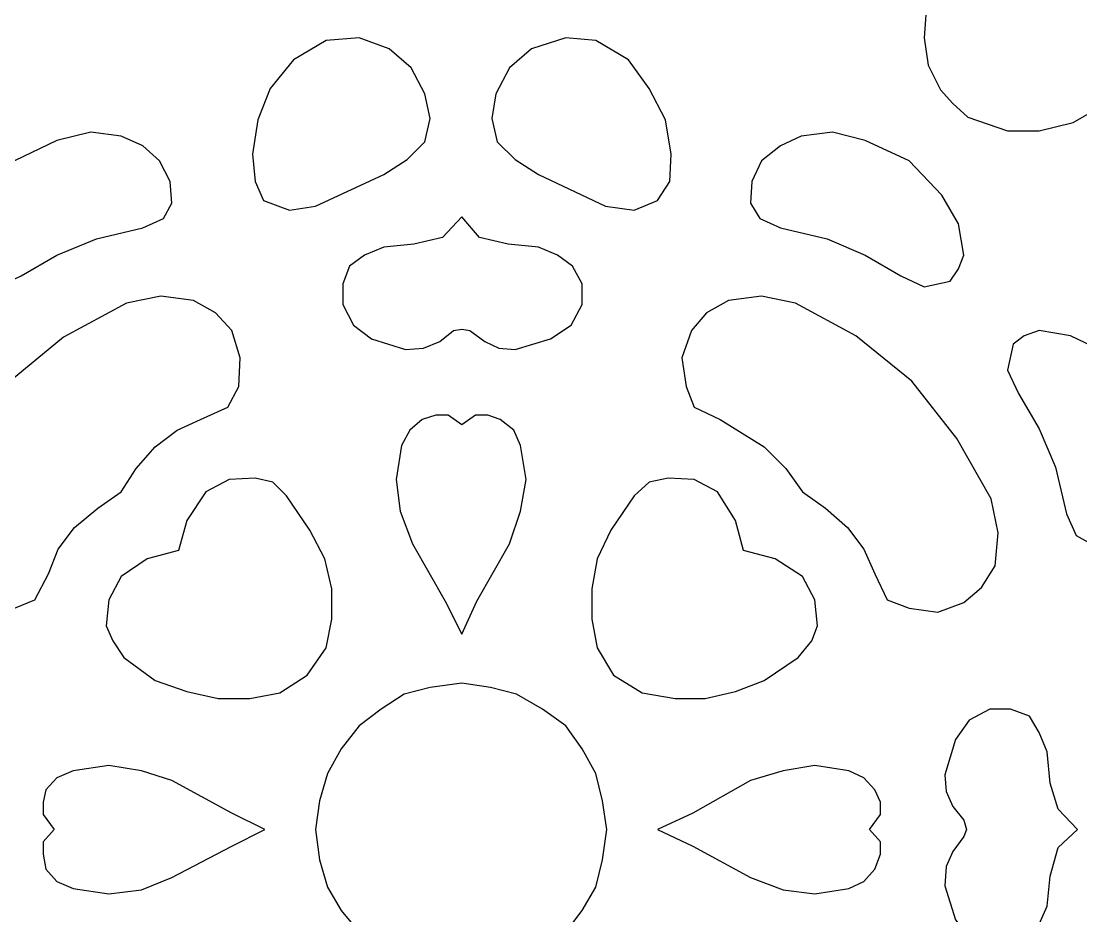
# Model space of a CAD drawing. Header units: centimetres. Extents: x -7.3 to 5.6, y -12.5 to 13.9.
# Drawn here: x -2.605 to 1.718, y 7.068 to 10.719 of the extents above; entities that cross this region are included whole.
import ezdxf

# ---------------------------------------------------------------- set-up
doc = ezdxf.new("R2010")
doc.units = ezdxf.units.CM
doc.header["$MEASUREMENT"] = 0
doc.layers.add('layer 1', color=7, linetype='Continuous')

msp = doc.modelspace()

# ---------------------------------------------------------------- linework, layer by layer
at = {"layer": 'layer 1', "color": 242}
for points, knots in [([(-7.26074, 13.85527), (-7.26074, 13.85527), (5.63915, 13.85527), (5.63915, 13.85527), (5.63915, 13.85527), (5.63915, 13.85527), (5.63915, 0.97213), (5.63915, 0.97213), (5.63915, 0.97213), (5.63915, 0.97213), (-7.26074, 0.97213), (-7.26074, 0.97213), (-7.26074, 0.97213), (-7.26074, 0.97213), (-7.26074, 13.85527), (-7.26074, 13.85527)], [0, 0, 0, 0, 0.2, 0.2, 0.2, 0.2, 0.4, 0.4, 0.4, 0.4, 0.6, 0.6, 0.6, 0.6, 1, 1, 1, 1]), ([(1.09544, 10.88009), (1.09544, 10.88009), (1.15126, 11.02522), (1.15126, 11.02522), (1.15126, 11.02522), (1.15126, 11.02522), (1.25173, 11.14802), (1.25173, 11.14802), (1.25173, 11.14802), (1.25173, 11.14802), (1.37454, 11.25408), (1.37454, 11.25408), (1.37454, 11.25408), (1.37454, 11.25408), (1.51967, 11.30432), (1.51967, 11.30432), (1.51967, 11.30432), (1.51967, 11.30432), (1.74853, 11.32665), (1.74853, 11.32665), (1.74853, 11.32665), (1.74853, 11.32665), (1.86017, 11.30432), (1.86017, 11.30432), (1.86017, 11.30432), (1.86017, 11.30432), (1.96064, 11.25966), (1.96064, 11.25966), (1.96064, 11.25966), (1.96064, 11.25966), (2.01646, 11.20943), (2.01646, 11.20943), (2.01646, 11.20943), (2.01646, 11.20943), (2.07228, 11.14244), (2.07228, 11.14244), (2.07228, 11.14244), (2.07228, 11.14244), (2.1281, 10.99173), (2.1281, 10.99173), (2.1281, 10.99173), (2.1281, 10.99173), (2.1281, 10.85218), (2.1281, 10.85218), (2.1281, 10.85218), (2.1281, 10.85218), (2.09461, 10.71263), (2.09461, 10.71263), (2.09461, 10.71263), (2.09461, 10.71263), (2.02762, 10.58425), (2.02762, 10.58425), (2.02762, 10.58425), (2.02762, 10.58425), (1.93831, 10.46144), (1.93831, 10.46144), (1.93831, 10.46144), (1.93831, 10.46144), (1.82109, 10.3833), (1.82109, 10.3833), (1.82109, 10.3833), (1.82109, 10.3833), (1.68713, 10.30515), (1.68713, 10.30515), (1.68713, 10.30515), (1.68713, 10.30515), (1.54758, 10.27166), (1.54758, 10.27166), (1.54758, 10.27166), (1.54758, 10.27166), (1.41919, 10.27166), (1.41919, 10.27166), (1.41919, 10.27166), (1.41919, 10.27166), (1.25732, 10.32748), (1.25732, 10.32748), (1.25732, 10.32748), (1.25732, 10.32748), (1.19591, 10.3833), (1.19591, 10.3833), (1.19591, 10.3833), (1.19591, 10.3833), (1.14568, 10.43912), (1.14568, 10.43912), (1.14568, 10.43912), (1.14568, 10.43912), (1.09544, 10.53959), (1.09544, 10.53959), (1.09544, 10.53959), (1.09544, 10.53959), (1.07869, 10.65123), (1.07869, 10.65123), (1.07869, 10.65123), (1.07869, 10.65123), (1.09544, 10.88009), (1.09544, 10.88009)], [0, 0, 0, 0, 0.04, 0.04, 0.04, 0.04, 0.08, 0.08, 0.08, 0.08, 0.12, 0.12, 0.12, 0.12, 0.16, 0.16, 0.16, 0.16, 0.2, 0.2, 0.2, 0.2, 0.24, 0.24, 0.24, 0.24, 0.28, 0.28, 0.28, 0.28, 0.32, 0.32, 0.32, 0.32, 0.36, 0.36, 0.36, 0.36, 0.4, 0.4, 0.4, 0.4, 0.44, 0.44, 0.44, 0.44, 0.48, 0.48, 0.48, 0.48, 0.52, 0.52, 0.52, 0.52, 0.56, 0.56, 0.56, 0.56, 0.6, 0.6, 0.6, 0.6, 0.64, 0.64, 0.64, 0.64, 0.68, 0.68, 0.68, 0.68, 0.72, 0.72, 0.72, 0.72, 0.76, 0.76, 0.76, 0.76, 0.8, 0.8, 0.8, 0.8, 0.84, 0.84, 0.84, 0.84, 0.88, 0.88, 0.88, 0.88, 0.92, 0.92, 0.92, 0.92, 1, 1, 1, 1]), ([(-1.61739, 9.98698), (-1.61739, 9.98698), (-1.65088, 10.06513), (-1.65088, 10.06513), (-1.65088, 10.06513), (-1.65088, 10.06513), (-1.66204, 10.17677), (-1.66204, 10.17677), (-1.66204, 10.17677), (-1.66204, 10.17677), (-1.63972, 10.31631), (-1.63972, 10.31631), (-1.63972, 10.31631), (-1.63972, 10.31631), (-1.58948, 10.4447), (-1.58948, 10.4447), (-1.58948, 10.4447), (-1.58948, 10.4447), (-1.49459, 10.56192), (-1.49459, 10.56192), (-1.49459, 10.56192), (-1.49459, 10.56192), (-1.36062, 10.64007), (-1.36062, 10.64007), (-1.36062, 10.64007), (-1.36062, 10.64007), (-1.22665, 10.65123), (-1.22665, 10.65123), (-1.22665, 10.65123), (-1.22665, 10.65123), (-1.10385, 10.60658), (-1.10385, 10.60658), (-1.10385, 10.60658), (-1.10385, 10.60658), (-1.01454, 10.52843), (-1.01454, 10.52843), (-1.01454, 10.52843), (-1.01454, 10.52843), (-0.95872, 10.42237), (-0.95872, 10.42237), (-0.95872, 10.42237), (-0.95872, 10.42237), (-0.93639, 10.3219), (-0.93639, 10.3219), (-0.93639, 10.3219), (-0.93639, 10.3219), (-0.95872, 10.227), (-0.95872, 10.227), (-0.95872, 10.227), (-0.95872, 10.227), (-1.03128, 10.15444), (-1.03128, 10.15444), (-1.03128, 10.15444), (-1.03128, 10.15444), (-1.12618, 10.09304), (-1.12618, 10.09304), (-1.12618, 10.09304), (-1.12618, 10.09304), (-1.40527, 9.96465), (-1.40527, 9.96465), (-1.40527, 9.96465), (-1.40527, 9.96465), (-1.51133, 9.94791), (-1.51133, 9.94791), (-1.51133, 9.94791), (-1.51133, 9.94791), (-1.61739, 9.98698), (-1.61739, 9.98698)], [0, 0, 0, 0, 0.0555556, 0.0555556, 0.0555556, 0.0555556, 0.1111111, 0.1111111, 0.1111111, 0.1111111, 0.1666667, 0.1666667, 0.1666667, 0.1666667, 0.2222222, 0.2222222, 0.2222222, 0.2222222, 0.2777778, 0.2777778, 0.2777778, 0.2777778, 0.3333333, 0.3333333, 0.3333333, 0.3333333, 0.3888889, 0.3888889, 0.3888889, 0.3888889, 0.4444444, 0.4444444, 0.4444444, 0.4444444, 0.5, 0.5, 0.5, 0.5, 0.5555556, 0.5555556, 0.5555556, 0.5555556, 0.6111111, 0.6111111, 0.6111111, 0.6111111, 0.6666667, 0.6666667, 0.6666667, 0.6666667, 0.7222222, 0.7222222, 0.7222222, 0.7222222, 0.7777778, 0.7777778, 0.7777778, 0.7777778, 0.8333333, 0.8333333, 0.8333333, 0.8333333, 0.8888889, 0.8888889, 0.8888889, 0.8888889, 1, 1, 1, 1]), ([(-0.00979, 9.98698), (-0.00979, 9.98698), (-0.10468, 9.94791), (-0.10468, 9.94791), (-0.10468, 9.94791), (-0.10468, 9.94791), (-0.2219, 9.96465), (-0.2219, 9.96465), (-0.2219, 9.96465), (-0.2219, 9.96465), (-0.49542, 10.09304), (-0.49542, 10.09304), (-0.49542, 10.09304), (-0.49542, 10.09304), (-0.59031, 10.15444), (-0.59031, 10.15444), (-0.59031, 10.15444), (-0.59031, 10.15444), (-0.66288, 10.227), (-0.66288, 10.227), (-0.66288, 10.227), (-0.66288, 10.227), (-0.6852, 10.3219), (-0.6852, 10.3219), (-0.6852, 10.3219), (-0.6852, 10.3219), (-0.66846, 10.42237), (-0.66846, 10.42237), (-0.66846, 10.42237), (-0.66846, 10.42237), (-0.61264, 10.52843), (-0.61264, 10.52843), (-0.61264, 10.52843), (-0.61264, 10.52843), (-0.52333, 10.60658), (-0.52333, 10.60658), (-0.52333, 10.60658), (-0.52333, 10.60658), (-0.38378, 10.65123), (-0.38378, 10.65123), (-0.38378, 10.65123), (-0.38378, 10.65123), (-0.26097, 10.64007), (-0.26097, 10.64007), (-0.26097, 10.64007), (-0.26097, 10.64007), (-0.12701, 10.56192), (-0.12701, 10.56192), (-0.12701, 10.56192), (-0.12701, 10.56192), (-0.04328, 10.4447), (-0.04328, 10.4447), (-0.04328, 10.4447), (-0.04328, 10.4447), (0.0237, 10.31631), (0.0237, 10.31631), (0.0237, 10.31631), (0.0237, 10.31631), (0.04603, 10.17677), (0.04603, 10.17677), (0.04603, 10.17677), (0.04603, 10.17677), (0.04045, 10.06513), (0.04045, 10.06513), (0.04045, 10.06513), (0.04045, 10.06513), (-0.00979, 9.98698), (-0.00979, 9.98698)], [0, 0, 0, 0, 0.0555556, 0.0555556, 0.0555556, 0.0555556, 0.1111111, 0.1111111, 0.1111111, 0.1111111, 0.1666667, 0.1666667, 0.1666667, 0.1666667, 0.2222222, 0.2222222, 0.2222222, 0.2222222, 0.2777778, 0.2777778, 0.2777778, 0.2777778, 0.3333333, 0.3333333, 0.3333333, 0.3333333, 0.3888889, 0.3888889, 0.3888889, 0.3888889, 0.4444444, 0.4444444, 0.4444444, 0.4444444, 0.5, 0.5, 0.5, 0.5, 0.5555556, 0.5555556, 0.5555556, 0.5555556, 0.6111111, 0.6111111, 0.6111111, 0.6111111, 0.6666667, 0.6666667, 0.6666667, 0.6666667, 0.7222222, 0.7222222, 0.7222222, 0.7222222, 0.7777778, 0.7777778, 0.7777778, 0.7777778, 0.8333333, 0.8333333, 0.8333333, 0.8333333, 0.8888889, 0.8888889, 0.8888889, 0.8888889, 1, 1, 1, 1]), ([(-1.99138, 9.97582), (-1.99138, 9.97582), (-2.02487, 9.91441), (-2.02487, 9.91441), (-2.02487, 9.91441), (-2.02487, 9.91441), (-2.1086, 9.87534), (-2.1086, 9.87534), (-2.1086, 9.87534), (-2.1086, 9.87534), (-2.29839, 9.83068), (-2.29839, 9.83068), (-2.29839, 9.83068), (-2.29839, 9.83068), (-2.46026, 9.7637), (-2.46026, 9.7637), (-2.46026, 9.7637), (-2.46026, 9.7637), (-2.60539, 9.67997), (-2.60539, 9.67997), (-2.60539, 9.67997), (-2.60539, 9.67997), (-2.70029, 9.63532), (-2.70029, 9.63532), (-2.70029, 9.63532), (-2.70029, 9.63532), (-2.81193, 9.65764), (-2.81193, 9.65764), (-2.81193, 9.65764), (-2.81193, 9.65764), (-2.84542, 9.70788), (-2.84542, 9.70788), (-2.84542, 9.70788), (-2.84542, 9.70788), (-2.86216, 9.7637), (-2.86216, 9.7637), (-2.86216, 9.7637), (-2.86216, 9.7637), (-2.84542, 9.89209), (-2.84542, 9.89209), (-2.84542, 9.89209), (-2.84542, 9.89209), (-2.77285, 10.00931), (-2.77285, 10.00931), (-2.77285, 10.00931), (-2.77285, 10.00931), (-2.6333, 10.14886), (-2.6333, 10.14886), (-2.6333, 10.14886), (-2.6333, 10.14886), (-2.46026, 10.23258), (-2.46026, 10.23258), (-2.46026, 10.23258), (-2.46026, 10.23258), (-2.32071, 10.26608), (-2.32071, 10.26608), (-2.32071, 10.26608), (-2.32071, 10.26608), (-2.19791, 10.24933), (-2.19791, 10.24933), (-2.19791, 10.24933), (-2.19791, 10.24933), (-2.1086, 10.21026), (-2.1086, 10.21026), (-2.1086, 10.21026), (-2.1086, 10.21026), (-2.04162, 10.14886), (-2.04162, 10.14886), (-2.04162, 10.14886), (-2.04162, 10.14886), (-1.99696, 10.06513), (-1.99696, 10.06513), (-1.99696, 10.06513), (-1.99696, 10.06513), (-1.99138, 9.97582), (-1.99138, 9.97582)], [0, 0, 0, 0, 0.05, 0.05, 0.05, 0.05, 0.1, 0.1, 0.1, 0.1, 0.15, 0.15, 0.15, 0.15, 0.2, 0.2, 0.2, 0.2, 0.25, 0.25, 0.25, 0.25, 0.3, 0.3, 0.3, 0.3, 0.35, 0.35, 0.35, 0.35, 0.4, 0.4, 0.4, 0.4, 0.45, 0.45, 0.45, 0.45, 0.5, 0.5, 0.5, 0.5, 0.55, 0.55, 0.55, 0.55, 0.6, 0.6, 0.6, 0.6, 0.65, 0.65, 0.65, 0.65, 0.7, 0.7, 0.7, 0.7, 0.75, 0.75, 0.75, 0.75, 0.8, 0.8, 0.8, 0.8, 0.85, 0.85, 0.85, 0.85, 0.9, 0.9, 0.9, 0.9, 1, 1, 1, 1]), ([(0.36979, 9.97582), (0.36979, 9.97582), (0.37537, 10.06513), (0.37537, 10.06513), (0.37537, 10.06513), (0.37537, 10.06513), (0.41444, 10.14886), (0.41444, 10.14886), (0.41444, 10.14886), (0.41444, 10.14886), (0.49259, 10.21026), (0.49259, 10.21026), (0.49259, 10.21026), (0.49259, 10.21026), (0.57632, 10.24933), (0.57632, 10.24933), (0.57632, 10.24933), (0.57632, 10.24933), (0.7047, 10.26608), (0.7047, 10.26608), (0.7047, 10.26608), (0.7047, 10.26608), (0.83867, 10.23258), (0.83867, 10.23258), (0.83867, 10.23258), (0.83867, 10.23258), (1.01729, 10.14886), (1.01729, 10.14886), (1.01729, 10.14886), (1.01729, 10.14886), (1.15126, 10.00931), (1.15126, 10.00931), (1.15126, 10.00931), (1.15126, 10.00931), (1.21824, 9.89209), (1.21824, 9.89209), (1.21824, 9.89209), (1.21824, 9.89209), (1.24057, 9.7637), (1.24057, 9.7637), (1.24057, 9.7637), (1.24057, 9.7637), (1.21824, 9.70788), (1.21824, 9.70788), (1.21824, 9.70788), (1.21824, 9.70788), (1.18475, 9.65764), (1.18475, 9.65764), (1.18475, 9.65764), (1.18475, 9.65764), (1.07869, 9.63532), (1.07869, 9.63532), (1.07869, 9.63532), (1.07869, 9.63532), (0.9838, 9.67997), (0.9838, 9.67997), (0.9838, 9.67997), (0.9838, 9.67997), (0.83867, 9.7637), (0.83867, 9.7637), (0.83867, 9.7637), (0.83867, 9.7637), (0.68237, 9.83068), (0.68237, 9.83068), (0.68237, 9.83068), (0.68237, 9.83068), (0.49259, 9.87534), (0.49259, 9.87534), (0.49259, 9.87534), (0.49259, 9.87534), (0.40886, 9.91441), (0.40886, 9.91441), (0.40886, 9.91441), (0.40886, 9.91441), (0.36979, 9.97582), (0.36979, 9.97582)], [0, 0, 0, 0, 0.05, 0.05, 0.05, 0.05, 0.1, 0.1, 0.1, 0.1, 0.15, 0.15, 0.15, 0.15, 0.2, 0.2, 0.2, 0.2, 0.25, 0.25, 0.25, 0.25, 0.3, 0.3, 0.3, 0.3, 0.35, 0.35, 0.35, 0.35, 0.4, 0.4, 0.4, 0.4, 0.45, 0.45, 0.45, 0.45, 0.5, 0.5, 0.5, 0.5, 0.55, 0.55, 0.55, 0.55, 0.6, 0.6, 0.6, 0.6, 0.65, 0.65, 0.65, 0.65, 0.7, 0.7, 0.7, 0.7, 0.75, 0.75, 0.75, 0.75, 0.8, 0.8, 0.8, 0.8, 0.85, 0.85, 0.85, 0.85, 0.9, 0.9, 0.9, 0.9, 1, 1, 1, 1]), ([(-0.80801, 9.92), (-0.80801, 9.92), (-0.73544, 9.83627), (-0.73544, 9.83627), (-0.73544, 9.83627), (-0.73544, 9.83627), (-0.61822, 9.80836), (-0.61822, 9.80836), (-0.61822, 9.80836), (-0.61822, 9.80836), (-0.49542, 9.79719), (-0.49542, 9.79719), (-0.49542, 9.79719), (-0.49542, 9.79719), (-0.41727, 9.7637), (-0.41727, 9.7637), (-0.41727, 9.7637), (-0.41727, 9.7637), (-0.35587, 9.71905), (-0.35587, 9.71905), (-0.35587, 9.71905), (-0.35587, 9.71905), (-0.31679, 9.64648), (-0.31679, 9.64648), (-0.31679, 9.64648), (-0.31679, 9.64648), (-0.31679, 9.56275), (-0.31679, 9.56275), (-0.31679, 9.56275), (-0.31679, 9.56275), (-0.36145, 9.47902), (-0.36145, 9.47902), (-0.36145, 9.47902), (-0.36145, 9.47902), (-0.44518, 9.4232), (-0.44518, 9.4232), (-0.44518, 9.4232), (-0.44518, 9.4232), (-0.59031, 9.37855), (-0.59031, 9.37855), (-0.59031, 9.37855), (-0.59031, 9.37855), (-0.65729, 9.38413), (-0.65729, 9.38413), (-0.65729, 9.38413), (-0.65729, 9.38413), (-0.71311, 9.41204), (-0.71311, 9.41204), (-0.71311, 9.41204), (-0.71311, 9.41204), (-0.77451, 9.45669), (-0.77451, 9.45669), (-0.77451, 9.45669), (-0.77451, 9.45669), (-0.80801, 9.46228), (-0.80801, 9.46228), (-0.80801, 9.46228), (-0.80801, 9.46228), (-0.8415, 9.45669), (-0.8415, 9.45669), (-0.8415, 9.45669), (-0.8415, 9.45669), (-0.89732, 9.41204), (-0.89732, 9.41204), (-0.89732, 9.41204), (-0.89732, 9.41204), (-0.9643, 9.38413), (-0.9643, 9.38413), (-0.9643, 9.38413), (-0.9643, 9.38413), (-1.03687, 9.37855), (-1.03687, 9.37855), (-1.03687, 9.37855), (-1.03687, 9.37855), (-1.17641, 9.4232), (-1.17641, 9.4232), (-1.17641, 9.4232), (-1.17641, 9.4232), (-1.24898, 9.47902), (-1.24898, 9.47902), (-1.24898, 9.47902), (-1.24898, 9.47902), (-1.29364, 9.56275), (-1.29364, 9.56275), (-1.29364, 9.56275), (-1.29364, 9.56275), (-1.29364, 9.64648), (-1.29364, 9.64648), (-1.29364, 9.64648), (-1.29364, 9.64648), (-1.26573, 9.71905), (-1.26573, 9.71905), (-1.26573, 9.71905), (-1.26573, 9.71905), (-1.20432, 9.7637), (-1.20432, 9.7637), (-1.20432, 9.7637), (-1.20432, 9.7637), (-1.12618, 9.79719), (-1.12618, 9.79719), (-1.12618, 9.79719), (-1.12618, 9.79719), (-1.00337, 9.80836), (-1.00337, 9.80836), (-1.00337, 9.80836), (-1.00337, 9.80836), (-0.88615, 9.83627), (-0.88615, 9.83627), (-0.88615, 9.83627), (-0.88615, 9.83627), (-0.80801, 9.92), (-0.80801, 9.92)], [0, 0, 0, 0, 0.0344828, 0.0344828, 0.0344828, 0.0344828, 0.0689655, 0.0689655, 0.0689655, 0.0689655, 0.1034483, 0.1034483, 0.1034483, 0.1034483, 0.137931, 0.137931, 0.137931, 0.137931, 0.1724138, 0.1724138, 0.1724138, 0.1724138, 0.2068966, 0.2068966, 0.2068966, 0.2068966, 0.2413793, 0.2413793, 0.2413793, 0.2413793, 0.2758621, 0.2758621, 0.2758621, 0.2758621, 0.3103448, 0.3103448, 0.3103448, 0.3103448, 0.3448276, 0.3448276, 0.3448276, 0.3448276, 0.3793103, 0.3793103, 0.3793103, 0.3793103, 0.4137931, 0.4137931, 0.4137931, 0.4137931, 0.4482759, 0.4482759, 0.4482759, 0.4482759, 0.4827586, 0.4827586, 0.4827586, 0.4827586, 0.5172414, 0.5172414, 0.5172414, 0.5172414, 0.5517241, 0.5517241, 0.5517241, 0.5517241, 0.5862069, 0.5862069, 0.5862069, 0.5862069, 0.6206897, 0.6206897, 0.6206897, 0.6206897, 0.6551724, 0.6551724, 0.6551724, 0.6551724, 0.6896552, 0.6896552, 0.6896552, 0.6896552, 0.7241379, 0.7241379, 0.7241379, 0.7241379, 0.7586207, 0.7586207, 0.7586207, 0.7586207, 0.7931034, 0.7931034, 0.7931034, 0.7931034, 0.8275862, 0.8275862, 0.8275862, 0.8275862, 0.862069, 0.862069, 0.862069, 0.862069, 0.8965517, 0.8965517, 0.8965517, 0.8965517, 0.9310345, 0.9310345, 0.9310345, 0.9310345, 1, 1, 1, 1]), ([(-2.19791, 8.79802), (-2.19791, 8.79802), (-2.2928, 8.73104), (-2.2928, 8.73104), (-2.2928, 8.73104), (-2.2928, 8.73104), (-2.3877, 8.65289), (-2.3877, 8.65289), (-2.3877, 8.65289), (-2.3877, 8.65289), (-2.45468, 8.56358), (-2.45468, 8.56358), (-2.45468, 8.56358), (-2.45468, 8.56358), (-2.49375, 8.46311), (-2.49375, 8.46311), (-2.49375, 8.46311), (-2.49375, 8.46311), (-2.54957, 8.35705), (-2.54957, 8.35705), (-2.54957, 8.35705), (-2.54957, 8.35705), (-2.6333, 8.32356), (-2.6333, 8.32356), (-2.6333, 8.32356), (-2.6333, 8.32356), (-2.75052, 8.30681), (-2.75052, 8.30681), (-2.75052, 8.30681), (-2.75052, 8.30681), (-2.86775, 8.34589), (-2.86775, 8.34589), (-2.86775, 8.34589), (-2.86775, 8.34589), (-2.94031, 8.40729), (-2.94031, 8.40729), (-2.94031, 8.40729), (-2.94031, 8.40729), (-2.98497, 8.4966), (-2.98497, 8.4966), (-2.98497, 8.4966), (-2.98497, 8.4966), (-3.00171, 8.63057), (-3.00171, 8.63057), (-3.00171, 8.63057), (-3.00171, 8.63057), (-2.97938, 8.77011), (-2.97938, 8.77011), (-2.97938, 8.77011), (-2.97938, 8.77011), (-2.83984, 9.01572), (-2.83984, 9.01572), (-2.83984, 9.01572), (-2.83984, 9.01572), (-2.65005, 9.25016), (-2.65005, 9.25016), (-2.65005, 9.25016), (-2.65005, 9.25016), (-2.43235, 9.42878), (-2.43235, 9.42878), (-2.43235, 9.42878), (-2.43235, 9.42878), (-2.17558, 9.56833), (-2.17558, 9.56833), (-2.17558, 9.56833), (-2.17558, 9.56833), (-2.03603, 9.59624), (-2.03603, 9.59624), (-2.03603, 9.59624), (-2.03603, 9.59624), (-1.90207, 9.5795), (-1.90207, 9.5795), (-1.90207, 9.5795), (-1.90207, 9.5795), (-1.81276, 9.52926), (-1.81276, 9.52926), (-1.81276, 9.52926), (-1.81276, 9.52926), (-1.74577, 9.45669), (-1.74577, 9.45669), (-1.74577, 9.45669), (-1.74577, 9.45669), (-1.71228, 9.34505), (-1.71228, 9.34505), (-1.71228, 9.34505), (-1.71228, 9.34505), (-1.71786, 9.22783), (-1.71786, 9.22783), (-1.71786, 9.22783), (-1.71786, 9.22783), (-1.76252, 9.1441), (-1.76252, 9.1441), (-1.76252, 9.1441), (-1.76252, 9.1441), (-1.87416, 9.09387), (-1.87416, 9.09387), (-1.87416, 9.09387), (-1.87416, 9.09387), (-1.96905, 9.04921), (-1.96905, 9.04921), (-1.96905, 9.04921), (-1.96905, 9.04921), (-2.05836, 8.98223), (-2.05836, 8.98223), (-2.05836, 8.98223), (-2.05836, 8.98223), (-2.13651, 8.89292), (-2.13651, 8.89292), (-2.13651, 8.89292), (-2.13651, 8.89292), (-2.19791, 8.79802), (-2.19791, 8.79802)], [0, 0, 0, 0, 0.0344828, 0.0344828, 0.0344828, 0.0344828, 0.0689655, 0.0689655, 0.0689655, 0.0689655, 0.1034483, 0.1034483, 0.1034483, 0.1034483, 0.137931, 0.137931, 0.137931, 0.137931, 0.1724138, 0.1724138, 0.1724138, 0.1724138, 0.2068966, 0.2068966, 0.2068966, 0.2068966, 0.2413793, 0.2413793, 0.2413793, 0.2413793, 0.2758621, 0.2758621, 0.2758621, 0.2758621, 0.3103448, 0.3103448, 0.3103448, 0.3103448, 0.3448276, 0.3448276, 0.3448276, 0.3448276, 0.3793103, 0.3793103, 0.3793103, 0.3793103, 0.4137931, 0.4137931, 0.4137931, 0.4137931, 0.4482759, 0.4482759, 0.4482759, 0.4482759, 0.4827586, 0.4827586, 0.4827586, 0.4827586, 0.5172414, 0.5172414, 0.5172414, 0.5172414, 0.5517241, 0.5517241, 0.5517241, 0.5517241, 0.5862069, 0.5862069, 0.5862069, 0.5862069, 0.6206897, 0.6206897, 0.6206897, 0.6206897, 0.6551724, 0.6551724, 0.6551724, 0.6551724, 0.6896552, 0.6896552, 0.6896552, 0.6896552, 0.7241379, 0.7241379, 0.7241379, 0.7241379, 0.7586207, 0.7586207, 0.7586207, 0.7586207, 0.7931034, 0.7931034, 0.7931034, 0.7931034, 0.8275862, 0.8275862, 0.8275862, 0.8275862, 0.862069, 0.862069, 0.862069, 0.862069, 0.8965517, 0.8965517, 0.8965517, 0.8965517, 0.9310345, 0.9310345, 0.9310345, 0.9310345, 1, 1, 1, 1]), ([(0.5819, 8.79802), (0.5819, 8.79802), (0.51492, 8.89292), (0.51492, 8.89292), (0.51492, 8.89292), (0.51492, 8.89292), (0.42561, 8.98223), (0.42561, 8.98223), (0.42561, 8.98223), (0.42561, 8.98223), (0.24698, 9.09387), (0.24698, 9.09387), (0.24698, 9.09387), (0.24698, 9.09387), (0.14093, 9.1441), (0.14093, 9.1441), (0.14093, 9.1441), (0.14093, 9.1441), (0.10743, 9.22783), (0.10743, 9.22783), (0.10743, 9.22783), (0.10743, 9.22783), (0.09069, 9.34505), (0.09069, 9.34505), (0.09069, 9.34505), (0.09069, 9.34505), (0.12976, 9.45669), (0.12976, 9.45669), (0.12976, 9.45669), (0.12976, 9.45669), (0.19116, 9.52926), (0.19116, 9.52926), (0.19116, 9.52926), (0.19116, 9.52926), (0.28047, 9.5795), (0.28047, 9.5795), (0.28047, 9.5795), (0.28047, 9.5795), (0.41444, 9.59624), (0.41444, 9.59624), (0.41444, 9.59624), (0.41444, 9.59624), (0.55399, 9.56833), (0.55399, 9.56833), (0.55399, 9.56833), (0.55399, 9.56833), (0.7996, 9.43437), (0.7996, 9.43437), (0.7996, 9.43437), (0.7996, 9.43437), (1.02846, 9.25016), (1.02846, 9.25016), (1.02846, 9.25016), (1.02846, 9.25016), (1.21266, 9.01572), (1.21266, 9.01572), (1.21266, 9.01572), (1.21266, 9.01572), (1.35221, 8.77011), (1.35221, 8.77011), (1.35221, 8.77011), (1.35221, 8.77011), (1.38012, 8.63057), (1.38012, 8.63057), (1.38012, 8.63057), (1.38012, 8.63057), (1.36895, 8.4966), (1.36895, 8.4966), (1.36895, 8.4966), (1.36895, 8.4966), (1.31314, 8.40729), (1.31314, 8.40729), (1.31314, 8.40729), (1.31314, 8.40729), (1.24057, 8.34589), (1.24057, 8.34589), (1.24057, 8.34589), (1.24057, 8.34589), (1.13451, 8.30681), (1.13451, 8.30681), (1.13451, 8.30681), (1.13451, 8.30681), (1.01729, 8.32356), (1.01729, 8.32356), (1.01729, 8.32356), (1.01729, 8.32356), (0.92798, 8.35705), (0.92798, 8.35705), (0.92798, 8.35705), (0.92798, 8.35705), (0.87774, 8.46311), (0.87774, 8.46311), (0.87774, 8.46311), (0.87774, 8.46311), (0.83309, 8.56358), (0.83309, 8.56358), (0.83309, 8.56358), (0.83309, 8.56358), (0.7661, 8.65289), (0.7661, 8.65289), (0.7661, 8.65289), (0.7661, 8.65289), (0.67679, 8.73104), (0.67679, 8.73104), (0.67679, 8.73104), (0.67679, 8.73104), (0.5819, 8.79802), (0.5819, 8.79802)], [0, 0, 0, 0, 0.0357143, 0.0357143, 0.0357143, 0.0357143, 0.0714286, 0.0714286, 0.0714286, 0.0714286, 0.1071429, 0.1071429, 0.1071429, 0.1071429, 0.1428571, 0.1428571, 0.1428571, 0.1428571, 0.1785714, 0.1785714, 0.1785714, 0.1785714, 0.2142857, 0.2142857, 0.2142857, 0.2142857, 0.25, 0.25, 0.25, 0.25, 0.2857143, 0.2857143, 0.2857143, 0.2857143, 0.3214286, 0.3214286, 0.3214286, 0.3214286, 0.3571429, 0.3571429, 0.3571429, 0.3571429, 0.3928571, 0.3928571, 0.3928571, 0.3928571, 0.4285714, 0.4285714, 0.4285714, 0.4285714, 0.4642857, 0.4642857, 0.4642857, 0.4642857, 0.5, 0.5, 0.5, 0.5, 0.5357143, 0.5357143, 0.5357143, 0.5357143, 0.5714286, 0.5714286, 0.5714286, 0.5714286, 0.6071429, 0.6071429, 0.6071429, 0.6071429, 0.6428571, 0.6428571, 0.6428571, 0.6428571, 0.6785714, 0.6785714, 0.6785714, 0.6785714, 0.7142857, 0.7142857, 0.7142857, 0.7142857, 0.75, 0.75, 0.75, 0.75, 0.7857143, 0.7857143, 0.7857143, 0.7857143, 0.8214286, 0.8214286, 0.8214286, 0.8214286, 0.8571429, 0.8571429, 0.8571429, 0.8571429, 0.8928571, 0.8928571, 0.8928571, 0.8928571, 0.9285714, 0.9285714, 0.9285714, 0.9285714, 1, 1, 1, 1]), ([(1.75969, 8.58593), (1.75969, 8.58593), (1.69829, 8.6194), (1.69829, 8.6194), (1.69829, 8.6194), (1.69829, 8.6194), (1.65922, 8.70871), (1.65922, 8.70871), (1.65922, 8.70871), (1.65922, 8.70871), (1.61456, 8.8985), (1.61456, 8.8985), (1.61456, 8.8985), (1.61456, 8.8985), (1.54758, 9.05479), (1.54758, 9.05479), (1.54758, 9.05479), (1.54758, 9.05479), (1.46385, 9.19992), (1.46385, 9.19992), (1.46385, 9.19992), (1.46385, 9.19992), (1.41919, 9.29482), (1.41919, 9.29482), (1.41919, 9.29482), (1.41919, 9.29482), (1.44152, 9.40087), (1.44152, 9.40087), (1.44152, 9.40087), (1.44152, 9.40087), (1.48618, 9.43437), (1.48618, 9.43437), (1.48618, 9.43437), (1.48618, 9.43437), (1.54758, 9.45669), (1.54758, 9.45669), (1.54758, 9.45669), (1.54758, 9.45669), (1.67596, 9.43437), (1.67596, 9.43437), (1.67596, 9.43437), (1.67596, 9.43437), (1.79318, 9.37855), (1.79318, 9.37855), (1.79318, 9.37855), (1.79318, 9.37855), (1.93273, 9.239), (1.93273, 9.239), (1.93273, 9.239), (1.93273, 9.239), (2.01646, 9.05479), (2.01646, 9.05479), (2.01646, 9.05479), (2.01646, 9.05479), (2.04995, 8.92083), (2.04995, 8.92083), (2.04995, 8.92083), (2.04995, 8.92083), (2.03321, 8.79244), (2.03321, 8.79244), (2.03321, 8.79244), (2.03321, 8.79244), (1.99413, 8.70871), (1.99413, 8.70871), (1.99413, 8.70871), (1.99413, 8.70871), (1.93273, 8.63057), (1.93273, 8.63057), (1.93273, 8.63057), (1.93273, 8.63057), (1.849, 8.59149), (1.849, 8.59149), (1.849, 8.59149), (1.849, 8.59149), (1.75969, 8.58593), (1.75969, 8.58593)], [0, 0, 0, 0, 0.05, 0.05, 0.05, 0.05, 0.1, 0.1, 0.1, 0.1, 0.15, 0.15, 0.15, 0.15, 0.2, 0.2, 0.2, 0.2, 0.25, 0.25, 0.25, 0.25, 0.3, 0.3, 0.3, 0.3, 0.35, 0.35, 0.35, 0.35, 0.4, 0.4, 0.4, 0.4, 0.45, 0.45, 0.45, 0.45, 0.5, 0.5, 0.5, 0.5, 0.55, 0.55, 0.55, 0.55, 0.6, 0.6, 0.6, 0.6, 0.65, 0.65, 0.65, 0.65, 0.7, 0.7, 0.7, 0.7, 0.75, 0.75, 0.75, 0.75, 0.8, 0.8, 0.8, 0.8, 0.85, 0.85, 0.85, 0.85, 0.9, 0.9, 0.9, 0.9, 1, 1, 1, 1]), ([(-0.80801, 9.07154), (-0.80801, 9.07154), (-0.75219, 9.11061), (-0.75219, 9.11061), (-0.75219, 9.11061), (-0.75219, 9.11061), (-0.70195, 9.11061), (-0.70195, 9.11061), (-0.70195, 9.11061), (-0.70195, 9.11061), (-0.65171, 9.09387), (-0.65171, 9.09387), (-0.65171, 9.09387), (-0.65171, 9.09387), (-0.59589, 9.04921), (-0.59589, 9.04921), (-0.59589, 9.04921), (-0.59589, 9.04921), (-0.56798, 8.98781), (-0.56798, 8.98781), (-0.56798, 8.98781), (-0.56798, 8.98781), (-0.54565, 8.84826), (-0.54565, 8.84826), (-0.54565, 8.84826), (-0.54565, 8.84826), (-0.56798, 8.71988), (-0.56798, 8.71988), (-0.56798, 8.71988), (-0.56798, 8.71988), (-0.61264, 8.58593), (-0.61264, 8.58593), (-0.61264, 8.58593), (-0.61264, 8.58593), (-0.7466, 8.35147), (-0.7466, 8.35147), (-0.7466, 8.35147), (-0.7466, 8.35147), (-0.80801, 8.2175), (-0.80801, 8.2175), (-0.80801, 8.2175), (-0.80801, 8.2175), (-0.87499, 8.35147), (-0.87499, 8.35147), (-0.87499, 8.35147), (-0.87499, 8.35147), (-1.00896, 8.58593), (-1.00896, 8.58593), (-1.00896, 8.58593), (-1.00896, 8.58593), (-1.05919, 8.71988), (-1.05919, 8.71988), (-1.05919, 8.71988), (-1.05919, 8.71988), (-1.07594, 8.84826), (-1.07594, 8.84826), (-1.07594, 8.84826), (-1.07594, 8.84826), (-1.05361, 8.98781), (-1.05361, 8.98781), (-1.05361, 8.98781), (-1.05361, 8.98781), (-1.02012, 9.04921), (-1.02012, 9.04921), (-1.02012, 9.04921), (-1.02012, 9.04921), (-0.96988, 9.09387), (-0.96988, 9.09387), (-0.96988, 9.09387), (-0.96988, 9.09387), (-0.91406, 9.11061), (-0.91406, 9.11061), (-0.91406, 9.11061), (-0.91406, 9.11061), (-0.86383, 9.11061), (-0.86383, 9.11061), (-0.86383, 9.11061), (-0.86383, 9.11061), (-0.80801, 9.07154), (-0.80801, 9.07154)], [0, 0, 0, 0, 0.047619, 0.047619, 0.047619, 0.047619, 0.0952381, 0.0952381, 0.0952381, 0.0952381, 0.1428571, 0.1428571, 0.1428571, 0.1428571, 0.1904762, 0.1904762, 0.1904762, 0.1904762, 0.2380952, 0.2380952, 0.2380952, 0.2380952, 0.2857143, 0.2857143, 0.2857143, 0.2857143, 0.3333333, 0.3333333, 0.3333333, 0.3333333, 0.3809524, 0.3809524, 0.3809524, 0.3809524, 0.4285714, 0.4285714, 0.4285714, 0.4285714, 0.4761905, 0.4761905, 0.4761905, 0.4761905, 0.5238095, 0.5238095, 0.5238095, 0.5238095, 0.5714286, 0.5714286, 0.5714286, 0.5714286, 0.6190476, 0.6190476, 0.6190476, 0.6190476, 0.6666667, 0.6666667, 0.6666667, 0.6666667, 0.7142857, 0.7142857, 0.7142857, 0.7142857, 0.7619048, 0.7619048, 0.7619048, 0.7619048, 0.8095238, 0.8095238, 0.8095238, 0.8095238, 0.8571429, 0.8571429, 0.8571429, 0.8571429, 0.9047619, 0.9047619, 0.9047619, 0.9047619, 1, 1, 1, 1]), ([(-1.55041, 7.97748), (-1.55041, 7.97748), (-1.67321, 7.95515), (-1.67321, 7.95515), (-1.67321, 7.95515), (-1.67321, 7.95515), (-1.80159, 7.95515), (-1.80159, 7.95515), (-1.80159, 7.95515), (-1.80159, 7.95515), (-1.92998, 7.98306), (-1.92998, 7.98306), (-1.92998, 7.98306), (-1.92998, 7.98306), (-2.05836, 8.02771), (-2.05836, 8.02771), (-2.05836, 8.02771), (-2.05836, 8.02771), (-2.18675, 8.12261), (-2.18675, 8.12261), (-2.18675, 8.12261), (-2.18675, 8.12261), (-2.2314, 8.18959), (-2.2314, 8.18959), (-2.2314, 8.18959), (-2.2314, 8.18959), (-2.25931, 8.25099), (-2.25931, 8.25099), (-2.25931, 8.25099), (-2.25931, 8.25099), (-2.24815, 8.35705), (-2.24815, 8.35705), (-2.24815, 8.35705), (-2.24815, 8.35705), (-2.19791, 8.45194), (-2.19791, 8.45194), (-2.19791, 8.45194), (-2.19791, 8.45194), (-2.09185, 8.52451), (-2.09185, 8.52451), (-2.09185, 8.52451), (-2.09185, 8.52451), (-1.96347, 8.558), (-1.96347, 8.558), (-1.96347, 8.558), (-1.96347, 8.558), (-1.92998, 8.6808), (-1.92998, 8.6808), (-1.92998, 8.6808), (-1.92998, 8.6808), (-1.85183, 8.79802), (-1.85183, 8.79802), (-1.85183, 8.79802), (-1.85183, 8.79802), (-1.75694, 8.84826), (-1.75694, 8.84826), (-1.75694, 8.84826), (-1.75694, 8.84826), (-1.65088, 8.85384), (-1.65088, 8.85384), (-1.65088, 8.85384), (-1.65088, 8.85384), (-1.57831, 8.8371), (-1.57831, 8.8371), (-1.57831, 8.8371), (-1.57831, 8.8371), (-1.5225, 8.78128), (-1.5225, 8.78128), (-1.5225, 8.78128), (-1.5225, 8.78128), (-1.4276, 8.64173), (-1.4276, 8.64173), (-1.4276, 8.64173), (-1.4276, 8.64173), (-1.3662, 8.52451), (-1.3662, 8.52451), (-1.3662, 8.52451), (-1.3662, 8.52451), (-1.33829, 8.40171), (-1.33829, 8.40171), (-1.33829, 8.40171), (-1.33829, 8.40171), (-1.33829, 8.2789), (-1.33829, 8.2789), (-1.33829, 8.2789), (-1.33829, 8.2789), (-1.36062, 8.16168), (-1.36062, 8.16168), (-1.36062, 8.16168), (-1.36062, 8.16168), (-1.43877, 8.05004), (-1.43877, 8.05004), (-1.43877, 8.05004), (-1.43877, 8.05004), (-1.55041, 7.97748), (-1.55041, 7.97748)], [0, 0, 0, 0, 0.04, 0.04, 0.04, 0.04, 0.08, 0.08, 0.08, 0.08, 0.12, 0.12, 0.12, 0.12, 0.16, 0.16, 0.16, 0.16, 0.2, 0.2, 0.2, 0.2, 0.24, 0.24, 0.24, 0.24, 0.28, 0.28, 0.28, 0.28, 0.32, 0.32, 0.32, 0.32, 0.36, 0.36, 0.36, 0.36, 0.4, 0.4, 0.4, 0.4, 0.44, 0.44, 0.44, 0.44, 0.48, 0.48, 0.48, 0.48, 0.52, 0.52, 0.52, 0.52, 0.56, 0.56, 0.56, 0.56, 0.6, 0.6, 0.6, 0.6, 0.64, 0.64, 0.64, 0.64, 0.68, 0.68, 0.68, 0.68, 0.72, 0.72, 0.72, 0.72, 0.76, 0.76, 0.76, 0.76, 0.8, 0.8, 0.8, 0.8, 0.84, 0.84, 0.84, 0.84, 0.88, 0.88, 0.88, 0.88, 0.92, 0.92, 0.92, 0.92, 1, 1, 1, 1]), ([(-0.07119, 7.97748), (-0.07119, 7.97748), (-0.18841, 8.05004), (-0.18841, 8.05004), (-0.18841, 8.05004), (-0.18841, 8.05004), (-0.25539, 8.16168), (-0.25539, 8.16168), (-0.25539, 8.16168), (-0.25539, 8.16168), (-0.27772, 8.2789), (-0.27772, 8.2789), (-0.27772, 8.2789), (-0.27772, 8.2789), (-0.27772, 8.40171), (-0.27772, 8.40171), (-0.27772, 8.40171), (-0.27772, 8.40171), (-0.25539, 8.52451), (-0.25539, 8.52451), (-0.25539, 8.52451), (-0.25539, 8.52451), (-0.19957, 8.64173), (-0.19957, 8.64173), (-0.19957, 8.64173), (-0.19957, 8.64173), (-0.10468, 8.78128), (-0.10468, 8.78128), (-0.10468, 8.78128), (-0.10468, 8.78128), (-0.04328, 8.8371), (-0.04328, 8.8371), (-0.04328, 8.8371), (-0.04328, 8.8371), (0.03487, 8.85384), (0.03487, 8.85384), (0.03487, 8.85384), (0.03487, 8.85384), (0.14093, 8.84826), (0.14093, 8.84826), (0.14093, 8.84826), (0.14093, 8.84826), (0.23582, 8.79802), (0.23582, 8.79802), (0.23582, 8.79802), (0.23582, 8.79802), (0.30838, 8.6808), (0.30838, 8.6808), (0.30838, 8.6808), (0.30838, 8.6808), (0.34188, 8.558), (0.34188, 8.558), (0.34188, 8.558), (0.34188, 8.558), (0.47026, 8.52451), (0.47026, 8.52451), (0.47026, 8.52451), (0.47026, 8.52451), (0.5819, 8.45194), (0.5819, 8.45194), (0.5819, 8.45194), (0.5819, 8.45194), (0.63214, 8.35705), (0.63214, 8.35705), (0.63214, 8.35705), (0.63214, 8.35705), (0.6433, 8.25099), (0.6433, 8.25099), (0.6433, 8.25099), (0.6433, 8.25099), (0.62097, 8.18959), (0.62097, 8.18959), (0.62097, 8.18959), (0.62097, 8.18959), (0.56515, 8.12261), (0.56515, 8.12261), (0.56515, 8.12261), (0.56515, 8.12261), (0.42561, 8.02771), (0.42561, 8.02771), (0.42561, 8.02771), (0.42561, 8.02771), (0.30838, 7.98306), (0.30838, 7.98306), (0.30838, 7.98306), (0.30838, 7.98306), (0.18558, 7.95515), (0.18558, 7.95515), (0.18558, 7.95515), (0.18558, 7.95515), (0.06278, 7.95515), (0.06278, 7.95515), (0.06278, 7.95515), (0.06278, 7.95515), (-0.07119, 7.97748), (-0.07119, 7.97748)], [0, 0, 0, 0, 0.04, 0.04, 0.04, 0.04, 0.08, 0.08, 0.08, 0.08, 0.12, 0.12, 0.12, 0.12, 0.16, 0.16, 0.16, 0.16, 0.2, 0.2, 0.2, 0.2, 0.24, 0.24, 0.24, 0.24, 0.28, 0.28, 0.28, 0.28, 0.32, 0.32, 0.32, 0.32, 0.36, 0.36, 0.36, 0.36, 0.4, 0.4, 0.4, 0.4, 0.44, 0.44, 0.44, 0.44, 0.48, 0.48, 0.48, 0.48, 0.52, 0.52, 0.52, 0.52, 0.56, 0.56, 0.56, 0.56, 0.6, 0.6, 0.6, 0.6, 0.64, 0.64, 0.64, 0.64, 0.68, 0.68, 0.68, 0.68, 0.72, 0.72, 0.72, 0.72, 0.76, 0.76, 0.76, 0.76, 0.8, 0.8, 0.8, 0.8, 0.84, 0.84, 0.84, 0.84, 0.88, 0.88, 0.88, 0.88, 0.92, 0.92, 0.92, 0.92, 1, 1, 1, 1]), ([(-0.80801, 8.01655), (-0.80801, 8.01655), (-0.69078, 7.9998), (-0.69078, 7.9998), (-0.69078, 7.9998), (-0.69078, 7.9998), (-0.58473, 7.9719), (-0.58473, 7.9719), (-0.58473, 7.9719), (-0.58473, 7.9719), (-0.47867, 7.91049), (-0.47867, 7.91049), (-0.47867, 7.91049), (-0.47867, 7.91049), (-0.38378, 7.84351), (-0.38378, 7.84351), (-0.38378, 7.84351), (-0.38378, 7.84351), (-0.31679, 7.74862), (-0.31679, 7.74862), (-0.31679, 7.74862), (-0.31679, 7.74862), (-0.26097, 7.64814), (-0.26097, 7.64814), (-0.26097, 7.64814), (-0.26097, 7.64814), (-0.23307, 7.5365), (-0.23307, 7.5365), (-0.23307, 7.5365), (-0.23307, 7.5365), (-0.21632, 7.41928), (-0.21632, 7.41928), (-0.21632, 7.41928), (-0.21632, 7.41928), (-0.23307, 7.29648), (-0.23307, 7.29648), (-0.23307, 7.29648), (-0.23307, 7.29648), (-0.26097, 7.18484), (-0.26097, 7.18484), (-0.26097, 7.18484), (-0.26097, 7.18484), (-0.31679, 7.08995), (-0.31679, 7.08995), (-0.31679, 7.08995), (-0.31679, 7.08995), (-0.38378, 7.00064), (-0.38378, 7.00064), (-0.38378, 7.00064), (-0.38378, 7.00064), (-0.47867, 6.92809), (-0.47867, 6.92809), (-0.47867, 6.92809), (-0.47867, 6.92809), (-0.58473, 6.87783), (-0.58473, 6.87783), (-0.58473, 6.87783), (-0.58473, 6.87783), (-0.69078, 6.83318), (-0.69078, 6.83318), (-0.69078, 6.83318), (-0.69078, 6.83318), (-0.80801, 6.8276), (-0.80801, 6.8276), (-0.80801, 6.8276), (-0.80801, 6.8276), (-0.93639, 6.83318), (-0.93639, 6.83318), (-0.93639, 6.83318), (-0.93639, 6.83318), (-1.04245, 6.87783), (-1.04245, 6.87783), (-1.04245, 6.87783), (-1.04245, 6.87783), (-1.13734, 6.92809), (-1.13734, 6.92809), (-1.13734, 6.92809), (-1.13734, 6.92809), (-1.22665, 7.00064), (-1.22665, 7.00064), (-1.22665, 7.00064), (-1.22665, 7.00064), (-1.29922, 7.08995), (-1.29922, 7.08995), (-1.29922, 7.08995), (-1.29922, 7.08995), (-1.35504, 7.18484), (-1.35504, 7.18484), (-1.35504, 7.18484), (-1.35504, 7.18484), (-1.38853, 7.29648), (-1.38853, 7.29648), (-1.38853, 7.29648), (-1.38853, 7.29648), (-1.40527, 7.41928), (-1.40527, 7.41928), (-1.40527, 7.41928), (-1.40527, 7.41928), (-1.38853, 7.5365), (-1.38853, 7.5365), (-1.38853, 7.5365), (-1.38853, 7.5365), (-1.35504, 7.64814), (-1.35504, 7.64814), (-1.35504, 7.64814), (-1.35504, 7.64814), (-1.29922, 7.74862), (-1.29922, 7.74862), (-1.29922, 7.74862), (-1.29922, 7.74862), (-1.22665, 7.84351), (-1.22665, 7.84351), (-1.22665, 7.84351), (-1.22665, 7.84351), (-1.13734, 7.91049), (-1.13734, 7.91049), (-1.13734, 7.91049), (-1.13734, 7.91049), (-1.04245, 7.9719), (-1.04245, 7.9719), (-1.04245, 7.9719), (-1.04245, 7.9719), (-0.93639, 7.9998), (-0.93639, 7.9998), (-0.93639, 7.9998), (-0.93639, 7.9998), (-0.80801, 8.01655), (-0.80801, 8.01655)], [0, 0, 0, 0, 0.030303, 0.030303, 0.030303, 0.030303, 0.0606061, 0.0606061, 0.0606061, 0.0606061, 0.0909091, 0.0909091, 0.0909091, 0.0909091, 0.1212121, 0.1212121, 0.1212121, 0.1212121, 0.1515152, 0.1515152, 0.1515152, 0.1515152, 0.1818182, 0.1818182, 0.1818182, 0.1818182, 0.2121212, 0.2121212, 0.2121212, 0.2121212, 0.2424242, 0.2424242, 0.2424242, 0.2424242, 0.2727273, 0.2727273, 0.2727273, 0.2727273, 0.3030303, 0.3030303, 0.3030303, 0.3030303, 0.3333333, 0.3333333, 0.3333333, 0.3333333, 0.3636364, 0.3636364, 0.3636364, 0.3636364, 0.3939394, 0.3939394, 0.3939394, 0.3939394, 0.4242424, 0.4242424, 0.4242424, 0.4242424, 0.4545455, 0.4545455, 0.4545455, 0.4545455, 0.4848485, 0.4848485, 0.4848485, 0.4848485, 0.5151515, 0.5151515, 0.5151515, 0.5151515, 0.5454545, 0.5454545, 0.5454545, 0.5454545, 0.5757576, 0.5757576, 0.5757576, 0.5757576, 0.6060606, 0.6060606, 0.6060606, 0.6060606, 0.6363636, 0.6363636, 0.6363636, 0.6363636, 0.6666667, 0.6666667, 0.6666667, 0.6666667, 0.6969697, 0.6969697, 0.6969697, 0.6969697, 0.7272727, 0.7272727, 0.7272727, 0.7272727, 0.7575758, 0.7575758, 0.7575758, 0.7575758, 0.7878788, 0.7878788, 0.7878788, 0.7878788, 0.8181818, 0.8181818, 0.8181818, 0.8181818, 0.8484848, 0.8484848, 0.8484848, 0.8484848, 0.8787879, 0.8787879, 0.8787879, 0.8787879, 0.9090909, 0.9090909, 0.9090909, 0.9090909, 0.9393939, 0.9393939, 0.9393939, 0.9393939, 1, 1, 1, 1]), ([(1.25173, 7.41928), (1.25173, 7.41928), (1.24057, 7.45836), (1.24057, 7.45836), (1.24057, 7.45836), (1.24057, 7.45836), (1.19591, 7.51418), (1.19591, 7.51418), (1.19591, 7.51418), (1.19591, 7.51418), (1.168, 7.57558), (1.168, 7.57558), (1.168, 7.57558), (1.168, 7.57558), (1.16242, 7.64256), (1.16242, 7.64256), (1.16242, 7.64256), (1.16242, 7.64256), (1.20708, 7.78769), (1.20708, 7.78769), (1.20708, 7.78769), (1.20708, 7.78769), (1.2629, 7.86584), (1.2629, 7.86584), (1.2629, 7.86584), (1.2629, 7.86584), (1.34663, 7.91049), (1.34663, 7.91049), (1.34663, 7.91049), (1.34663, 7.91049), (1.43036, 7.91049), (1.43036, 7.91049), (1.43036, 7.91049), (1.43036, 7.91049), (1.5085, 7.88258), (1.5085, 7.88258), (1.5085, 7.88258), (1.5085, 7.88258), (1.54758, 7.8156), (1.54758, 7.8156), (1.54758, 7.8156), (1.54758, 7.8156), (1.58107, 7.73745), (1.58107, 7.73745), (1.58107, 7.73745), (1.58107, 7.73745), (1.59223, 7.60907), (1.59223, 7.60907), (1.59223, 7.60907), (1.59223, 7.60907), (1.62572, 7.50301), (1.62572, 7.50301), (1.62572, 7.50301), (1.62572, 7.50301), (1.70387, 7.41928), (1.70387, 7.41928), (1.70387, 7.41928), (1.70387, 7.41928), (1.62572, 7.34672), (1.62572, 7.34672), (1.62572, 7.34672), (1.62572, 7.34672), (1.59223, 7.2295), (1.59223, 7.2295), (1.59223, 7.2295), (1.59223, 7.2295), (1.58107, 7.10672), (1.58107, 7.10672), (1.58107, 7.10672), (1.58107, 7.10672), (1.54758, 7.03413), (1.54758, 7.03413), (1.54758, 7.03413), (1.54758, 7.03413), (1.5085, 6.96714), (1.5085, 6.96714), (1.5085, 6.96714), (1.5085, 6.96714), (1.43036, 6.93365), (1.43036, 6.93365), (1.43036, 6.93365), (1.43036, 6.93365), (1.34663, 6.93365), (1.34663, 6.93365), (1.34663, 6.93365), (1.34663, 6.93365), (1.2629, 6.97831), (1.2629, 6.97831), (1.2629, 6.97831), (1.2629, 6.97831), (1.20708, 7.05087), (1.20708, 7.05087), (1.20708, 7.05087), (1.20708, 7.05087), (1.16242, 7.19044), (1.16242, 7.19044), (1.16242, 7.19044), (1.16242, 7.19044), (1.168, 7.26857), (1.168, 7.26857), (1.168, 7.26857), (1.168, 7.26857), (1.19591, 7.32997), (1.19591, 7.32997), (1.19591, 7.32997), (1.19591, 7.32997), (1.24057, 7.39137), (1.24057, 7.39137), (1.24057, 7.39137), (1.24057, 7.39137), (1.25173, 7.41928), (1.25173, 7.41928)], [0, 0, 0, 0, 0.0344828, 0.0344828, 0.0344828, 0.0344828, 0.0689655, 0.0689655, 0.0689655, 0.0689655, 0.1034483, 0.1034483, 0.1034483, 0.1034483, 0.137931, 0.137931, 0.137931, 0.137931, 0.1724138, 0.1724138, 0.1724138, 0.1724138, 0.2068966, 0.2068966, 0.2068966, 0.2068966, 0.2413793, 0.2413793, 0.2413793, 0.2413793, 0.2758621, 0.2758621, 0.2758621, 0.2758621, 0.3103448, 0.3103448, 0.3103448, 0.3103448, 0.3448276, 0.3448276, 0.3448276, 0.3448276, 0.3793103, 0.3793103, 0.3793103, 0.3793103, 0.4137931, 0.4137931, 0.4137931, 0.4137931, 0.4482759, 0.4482759, 0.4482759, 0.4482759, 0.4827586, 0.4827586, 0.4827586, 0.4827586, 0.5172414, 0.5172414, 0.5172414, 0.5172414, 0.5517241, 0.5517241, 0.5517241, 0.5517241, 0.5862069, 0.5862069, 0.5862069, 0.5862069, 0.6206897, 0.6206897, 0.6206897, 0.6206897, 0.6551724, 0.6551724, 0.6551724, 0.6551724, 0.6896552, 0.6896552, 0.6896552, 0.6896552, 0.7241379, 0.7241379, 0.7241379, 0.7241379, 0.7586207, 0.7586207, 0.7586207, 0.7586207, 0.7931034, 0.7931034, 0.7931034, 0.7931034, 0.8275862, 0.8275862, 0.8275862, 0.8275862, 0.862069, 0.862069, 0.862069, 0.862069, 0.8965517, 0.8965517, 0.8965517, 0.8965517, 0.9310345, 0.9310345, 0.9310345, 0.9310345, 1, 1, 1, 1]), ([(-2.47143, 7.41928), (-2.47143, 7.41928), (-2.51608, 7.48068), (-2.51608, 7.48068), (-2.51608, 7.48068), (-2.51608, 7.48068), (-2.51608, 7.53092), (-2.51608, 7.53092), (-2.51608, 7.53092), (-2.51608, 7.53092), (-2.50492, 7.58116), (-2.50492, 7.58116), (-2.50492, 7.58116), (-2.50492, 7.58116), (-2.46026, 7.6314), (-2.46026, 7.6314), (-2.46026, 7.6314), (-2.46026, 7.6314), (-2.39328, 7.65931), (-2.39328, 7.65931), (-2.39328, 7.65931), (-2.39328, 7.65931), (-2.24815, 7.68163), (-2.24815, 7.68163), (-2.24815, 7.68163), (-2.24815, 7.68163), (-2.11418, 7.65931), (-2.11418, 7.65931), (-2.11418, 7.65931), (-2.11418, 7.65931), (-1.99138, 7.62023), (-1.99138, 7.62023), (-1.99138, 7.62023), (-1.99138, 7.62023), (-1.74577, 7.48627), (-1.74577, 7.48627), (-1.74577, 7.48627), (-1.74577, 7.48627), (-1.61181, 7.41928), (-1.61181, 7.41928), (-1.61181, 7.41928), (-1.61181, 7.41928), (-1.74577, 7.3523), (-1.74577, 7.3523), (-1.74577, 7.3523), (-1.74577, 7.3523), (-1.99138, 7.22391), (-1.99138, 7.22391), (-1.99138, 7.22391), (-1.99138, 7.22391), (-2.11418, 7.17368), (-2.11418, 7.17368), (-2.11418, 7.17368), (-2.11418, 7.17368), (-2.24815, 7.15693), (-2.24815, 7.15693), (-2.24815, 7.15693), (-2.24815, 7.15693), (-2.39328, 7.17926), (-2.39328, 7.17926), (-2.39328, 7.17926), (-2.39328, 7.17926), (-2.46026, 7.20717), (-2.46026, 7.20717), (-2.46026, 7.20717), (-2.46026, 7.20717), (-2.50492, 7.25741), (-2.50492, 7.25741), (-2.50492, 7.25741), (-2.50492, 7.25741), (-2.51608, 7.31881), (-2.51608, 7.31881), (-2.51608, 7.31881), (-2.51608, 7.31881), (-2.51608, 7.36904), (-2.51608, 7.36904), (-2.51608, 7.36904), (-2.51608, 7.36904), (-2.47143, 7.41928), (-2.47143, 7.41928)], [0, 0, 0, 0, 0.047619, 0.047619, 0.047619, 0.047619, 0.0952381, 0.0952381, 0.0952381, 0.0952381, 0.1428571, 0.1428571, 0.1428571, 0.1428571, 0.1904762, 0.1904762, 0.1904762, 0.1904762, 0.2380952, 0.2380952, 0.2380952, 0.2380952, 0.2857143, 0.2857143, 0.2857143, 0.2857143, 0.3333333, 0.3333333, 0.3333333, 0.3333333, 0.3809524, 0.3809524, 0.3809524, 0.3809524, 0.4285714, 0.4285714, 0.4285714, 0.4285714, 0.4761905, 0.4761905, 0.4761905, 0.4761905, 0.5238095, 0.5238095, 0.5238095, 0.5238095, 0.5714286, 0.5714286, 0.5714286, 0.5714286, 0.6190476, 0.6190476, 0.6190476, 0.6190476, 0.6666667, 0.6666667, 0.6666667, 0.6666667, 0.7142857, 0.7142857, 0.7142857, 0.7142857, 0.7619048, 0.7619048, 0.7619048, 0.7619048, 0.8095238, 0.8095238, 0.8095238, 0.8095238, 0.8571429, 0.8571429, 0.8571429, 0.8571429, 0.9047619, 0.9047619, 0.9047619, 0.9047619, 1, 1, 1, 1]), ([(0.85542, 7.41928), (0.85542, 7.41928), (0.90007, 7.36904), (0.90007, 7.36904), (0.90007, 7.36904), (0.90007, 7.36904), (0.90007, 7.31881), (0.90007, 7.31881), (0.90007, 7.31881), (0.90007, 7.31881), (0.87774, 7.25741), (0.87774, 7.25741), (0.87774, 7.25741), (0.87774, 7.25741), (0.83309, 7.20717), (0.83309, 7.20717), (0.83309, 7.20717), (0.83309, 7.20717), (0.77169, 7.17926), (0.77169, 7.17926), (0.77169, 7.17926), (0.77169, 7.17926), (0.63214, 7.15693), (0.63214, 7.15693), (0.63214, 7.15693), (0.63214, 7.15693), (0.50375, 7.17368), (0.50375, 7.17368), (0.50375, 7.17368), (0.50375, 7.17368), (0.36979, 7.22391), (0.36979, 7.22391), (0.36979, 7.22391), (0.36979, 7.22391), (0.13534, 7.3523), (0.13534, 7.3523), (0.13534, 7.3523), (0.13534, 7.3523), (-0.00979, 7.41928), (-0.00979, 7.41928), (-0.00979, 7.41928), (-0.00979, 7.41928), (0.13534, 7.48627), (0.13534, 7.48627), (0.13534, 7.48627), (0.13534, 7.48627), (0.36979, 7.62023), (0.36979, 7.62023), (0.36979, 7.62023), (0.36979, 7.62023), (0.50375, 7.65931), (0.50375, 7.65931), (0.50375, 7.65931), (0.50375, 7.65931), (0.63214, 7.68163), (0.63214, 7.68163), (0.63214, 7.68163), (0.63214, 7.68163), (0.77169, 7.65931), (0.77169, 7.65931), (0.77169, 7.65931), (0.77169, 7.65931), (0.83309, 7.6314), (0.83309, 7.6314), (0.83309, 7.6314), (0.83309, 7.6314), (0.87774, 7.58116), (0.87774, 7.58116), (0.87774, 7.58116), (0.87774, 7.58116), (0.90007, 7.53092), (0.90007, 7.53092), (0.90007, 7.53092), (0.90007, 7.53092), (0.90007, 7.48068), (0.90007, 7.48068), (0.90007, 7.48068), (0.90007, 7.48068), (0.85542, 7.41928), (0.85542, 7.41928)], [0, 0, 0, 0, 0.047619, 0.047619, 0.047619, 0.047619, 0.0952381, 0.0952381, 0.0952381, 0.0952381, 0.1428571, 0.1428571, 0.1428571, 0.1428571, 0.1904762, 0.1904762, 0.1904762, 0.1904762, 0.2380952, 0.2380952, 0.2380952, 0.2380952, 0.2857143, 0.2857143, 0.2857143, 0.2857143, 0.3333333, 0.3333333, 0.3333333, 0.3333333, 0.3809524, 0.3809524, 0.3809524, 0.3809524, 0.4285714, 0.4285714, 0.4285714, 0.4285714, 0.4761905, 0.4761905, 0.4761905, 0.4761905, 0.5238095, 0.5238095, 0.5238095, 0.5238095, 0.5714286, 0.5714286, 0.5714286, 0.5714286, 0.6190476, 0.6190476, 0.6190476, 0.6190476, 0.6666667, 0.6666667, 0.6666667, 0.6666667, 0.7142857, 0.7142857, 0.7142857, 0.7142857, 0.7619048, 0.7619048, 0.7619048, 0.7619048, 0.8095238, 0.8095238, 0.8095238, 0.8095238, 0.8571429, 0.8571429, 0.8571429, 0.8571429, 0.9047619, 0.9047619, 0.9047619, 0.9047619, 1, 1, 1, 1])]:
    msp.add_open_spline(points, degree=3, knots=knots, dxfattribs=at)

doc.saveas('drawing.dxf')
